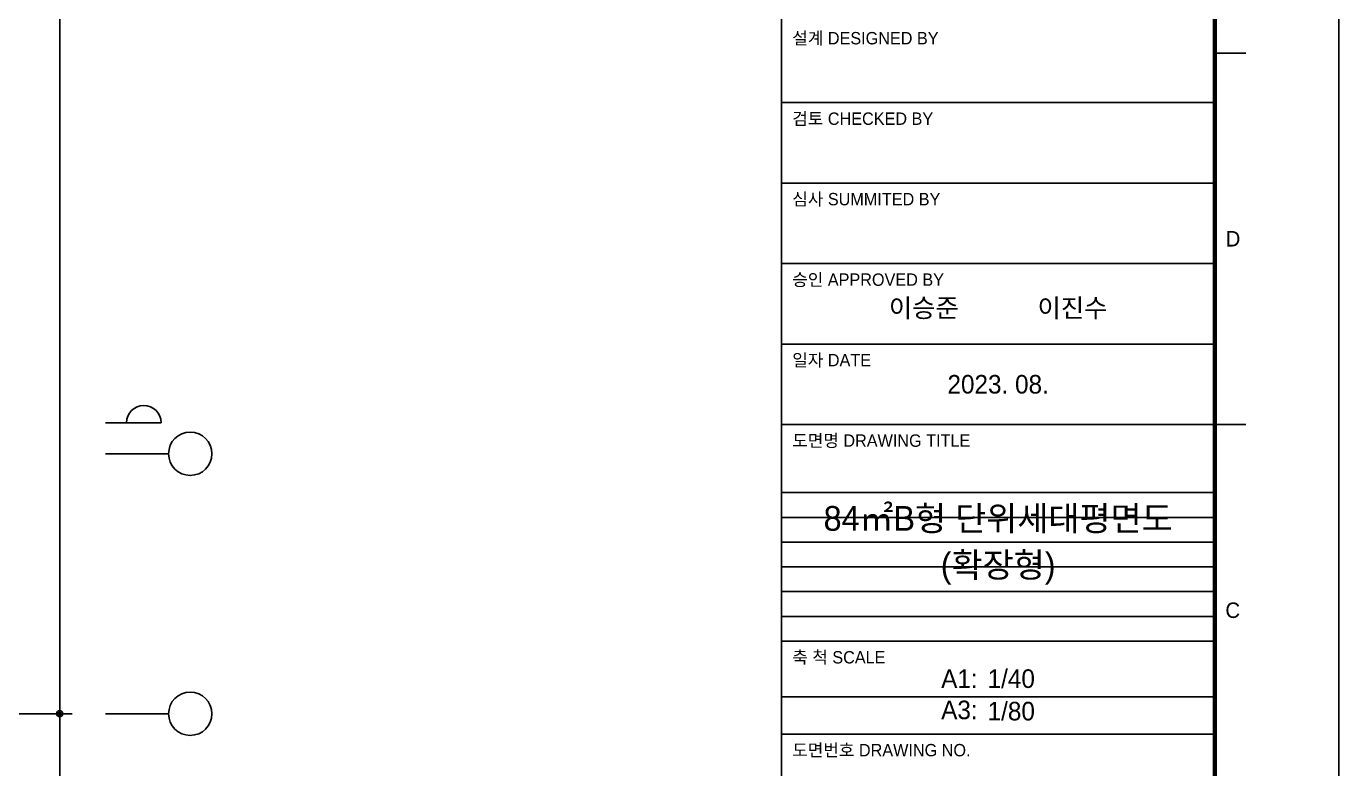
# Model space of a CAD drawing. Header units: millimetres. Extents: x -24416 to 92204, y -190080 to 23760.
# Drawn here: x 75316 to 83794, y -66424 to -61627 of the extents above; entities that cross this region are included whole.
import ezdxf
from ezdxf.enums import TextEntityAlignment as Align

# ---------------------------------------------------------------- set-up
doc = ezdxf.new("R2010")
doc.units = ezdxf.units.MM
doc.header["$LTSCALE"] = 50
doc.linetypes.add('AUDIT_D_220706163347-0', pattern=[0])
doc.layers.get('defpoints').update_dxf_attribs({"color": 139})
for name, color, linetype in [('00-FORM TEX', 3, 'Continuous'), ('A-치수', 7, 'AUDIT_D_220706163347-0'), ('AA-BORD-FORM', 7, 'Continuous'), ('AA-BORD-TEXT', 3, 'Continuous'), ('AA-XXXX-DIMS', 7, 'Continuous'), ('DIM', 7, 'AUDIT_D_220706163347-0')]:
    doc.layers.add(name, color=color, linetype=linetype)
doc.styles.add('HAUD01', font='Dotum.ttf')
doc.styles.add('맑은고딕', font='malgun.ttf', dxfattribs={"width": 0.9})
doc.dimstyles.new('DIM_40', dxfattribs={"dimscale": 40, "dimtxt": 3, "dimasz": 1, "dimexe": 2, "dimexo": 2, "dimgap": 1, "dimtad": 1, "dimdec": 0, "dimzin": 0, "dimdsep": 46, "dimtxsty": '맑은고딕', "dimblk1": 'DIMDOT', "dimblk2": 'DIMDOT', "dimsah": 1, "dimcen": 0.09, "dimdle": 2, "dimclrd": 7, "dimclre": 7, "dimclrt": 3, "dimadec": 0, "dimazin": 0, "dimtfac": 1, "dimtdec": 0, "dimtix": 1, "dimtmove": 2, "dimatfit": 3, "dimldrblk": 'DIMDOT', "dimfxl": 2, "dimtolj": 1, "dimtzin": 0, "dimarcsym": 0})

# ---------------------------------------------------------------- blocks, each defined once
blk = doc.blocks.new('중심')
at = {"layer": 'DIM'}
blk.add_line((-350, 0), (0, 0), dxfattribs=at)
blk.add_circle((-470, 0), 120, dxfattribs=at)
blk = doc.blocks.new('DIMDOT')
at = {"layer": 'AA-XXXX-DIMS'}
for p, q in [((-1.5, 0), (1.5, 0)), ((0, -1.5), (0, 1.5))]:
    blk.add_line(p, q, dxfattribs=at)
for radius in [0.5, 0.25]:
    blk.add_circle((0, 0), radius, dxfattribs=at)
blk = doc.blocks.new('*D424')
at = {"layer": 'defpoints', "color": 0, "transparency": 16777216}
for p in [(23778.2, -77979), (25378.2, -77979), (23778.2, -89829)]:
    blk.add_point(p, dxfattribs=at)
at = {"layer": 'DIM', "color": 7, "lineweight": -2, "transparency": 16777216}
for p, q in [((23858.2, -77979), (25458.2, -77979)), ((25378.2, -89789), (25378.2, -78019)), ((23858.2, -89829), (25458.2, -89829))]:
    blk.add_line(p, q, dxfattribs=at)
at = {"layer": 'DIM', "color": 7, "lineweight": -2, "transparency": 16777216, "xscale": 40, "yscale": 40, "zscale": 40}
for p, rotation in [((25378.2, -77979), 90), ((25378.2, -89829), 270)]:
    blk.add_blockref('DIMDOT', p, dxfattribs=dict(at, rotation=rotation))
at = {"layer": 'DIM', "color": 3, "transparency": 16777216, "insert": (25278.1, -83904), "char_height": 120, "attachment_point": 5, "rotation": 90, "style": 'HAUD01'}
blk.add_mtext('\\A1;11850', dxfattribs=at)
blk = doc.blocks.new('XR-FORM 청주월명')
at = {"layer": 'AA-BORD-FORM', "color": 2}
for p, q in [((751, 577), (751, 17)), ((821, 237), (826, 237)), ((821, 177), (826, 177))]:
    blk.add_line(p, q, dxfattribs=at)
at = {"layer": 'AA-BORD-FORM', "color": 3}
for p, q in [((751, 229), (821, 229)), ((751, 216), (821, 216)), ((751, 203), (821, 203)), ((751, 190), (821, 190)), ((751, 177), (821, 177)), ((751, 142), (821, 142)), ((751, 127), (821, 127))]:
    blk.add_line(p, q, dxfattribs=at)
at = {"layer": 'AA-BORD-FORM', "color": 1}
blk.add_lwpolyline([(0, 0), (841, 0), (841, 594), (0, 594)], close=True, dxfattribs=at)
at = {"layer": 'AA-BORD-FORM', "color": 2, "const_width": 0.682}
blk.add_lwpolyline([(21, 17), (21, 577), (821, 577), (821, 17)], close=True, dxfattribs=at)
at = {"layer": 'defpoints'}
for p, q in [((751, 166), (821, 166)), ((751, 162), (821, 162)), ((751, 158), (821, 158)), ((751, 154), (821, 154)), ((751, 150), (821, 150)), ((751, 146), (821, 146)), ((751, 133), (821, 133))]:
    blk.add_line(p, q, dxfattribs=at)
at = {"layer": 'AA-BORD-TEXT', "color": 3, "style": 'HAUD01'}
for s, p in [('설계 DESIGNED BY', (752.75, 238.4)), ('검토 CHECKED BY', (752.75, 225.4)), ('심사 SUMMITED BY', (752.75, 212.4)), ('승인 APPROVED BY', (752.75, 199.4)), ('일자 DATE', (752.75, 186.4)), ('도면명 DRAWING TITLE', (752.75, 173.4)), ('축 척 SCALE', (752.75, 138.4)), ('도면번호 DRAWING NO.', (752.75, 123.4))]:
    blk.add_text(s, height=2, rotation=360, dxfattribs=at).set_placement(p)
at = {"layer": 'AA-BORD-TEXT', "color": 7, "style": 'HAUD01'}
for s, p in [('D', (823.93, 207)), ('C', (823.88, 147))]:
    blk.add_text(s, height=2.5, dxfattribs=at).set_placement(p, align=Align.MIDDLE_CENTER)
at = {"layer": 'AA-BORD-TEXT', "color": 3, "style": 'HAUD01'}
for s, p in [('이승준', (774, 195.82)), ('이진수', (798, 195.82)), ('2023. 08.', (786, 183.5))]:
    blk.add_text(s, height=3, rotation=0, dxfattribs=at).set_placement(p, align=Align.MIDDLE_CENTER)
at = {"layer": 'AA-BORD-TEXT', "style": 'HAUD01'}
for s, p in [('A1:', (776.8, 134.45)), ('A3:', (776.8, 129.4))]:
    blk.add_text(s, height=3, dxfattribs=at).set_placement(p)
blk = doc.blocks.new('DIM-1108')
at = {"layer": 'DIM'}
blk.add_lwpolyline([(25809.2, -87949, -1), (26033.2, -87949), (25673.2, -87949)], format="xyb", dxfattribs=at)
at = {"layer": 'A-치수', "xscale": -1.166666666666666, "yscale": 1.166666666666666, "zscale": 1.166666666666666}
for p in [(25673.2, -88149), (25673.2, -89829)]:
    blk.add_blockref('중심', p, dxfattribs=at)
at = {"layer": 'DIM'}
dim = blk.add_linear_dim(base=(25378.2, -77979), p1=(23778.2, -89829), p2=(23778.2, -77979), angle=270, dimstyle='DIM_40', override={"dimscale": 40, "dimtxsty": 'HAUD01'}, dxfattribs=at)
dim.commit()
dim.dimension.update_dxf_attribs({"geometry": '*D424', "text_midpoint": (25278.1, -83904)})

msp = doc.modelspace()

# ---------------------------------------------------------------- linework, layer by layer
at = {"layer": 'defpoints'}
msp.add_lwpolyline([(55683.6, -51269.2), (55683.6, -67969), (75532.2, -67969), (75532.2, -51269.2)], close=True, dxfattribs=at)

# ---------------------------------------------------------------- block references
msp.add_blockref('DIM-1108', (50153.9, 23760))
at = {"xscale": 40, "yscale": 40, "zscale": 40}
msp.add_blockref('XR-FORM 청주월명', (50153.9, -71280), dxfattribs=at)

# ---------------------------------------------------------------- texts
at = {"layer": '00-FORM TEX', "color": 3, "style": 'HAUD01'}
for s, p in [('84㎡B형 단위세대평면도', (81593.9, -64800)), ('(확장형)', (81593.9, -65120))]:
    msp.add_text(s, height=160, dxfattribs=at).set_placement(p, align=Align.MIDDLE)
at = {"layer": '00-FORM TEX', "style": 'HAUD01'}
for s, p in [('1/40', (81525.8, -65902.1)), ('1/80', (81525.8, -66112))]:
    msp.add_text(s, height=120, dxfattribs=at).set_placement(p)

doc.saveas('drawing.dxf')
